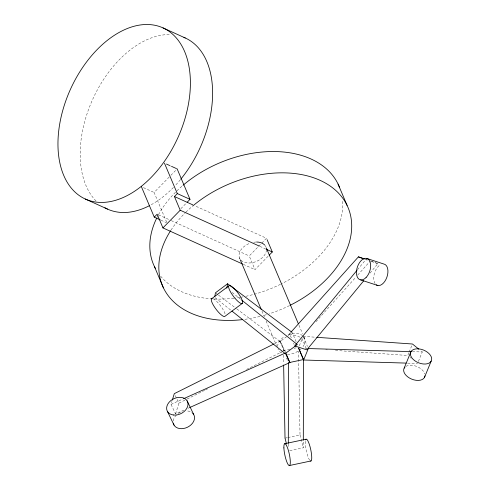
<?xml version="1.0" encoding="UTF-8"?>
<svg xmlns="http://www.w3.org/2000/svg" width="490" height="490" viewBox="0 0 490 490"><rect width="100%" height="100%" fill="white"/><g stroke="black" fill="none" stroke-linecap="round" stroke-linejoin="round"><path stroke-width="0.37" stroke-dasharray="2.45 1.84" d="M288.304 446.415L288.31 444.13M289.719 450.678L303.292 447.805L303.31 440.957M183.958 410.13L175.598 413.885L171.01 404.366L171.886 401.506M175.598 413.885L178.887 403.166L174.624 394.327M299.31 345.818L302.361 338.394M408.844 352.776L407.735 355.477L334.143 350.332M409.119 352.102L411.894 345.352M418.399 361.412L422.276 351.967L420.543 350.558M357.498 269.714L365.773 259.675L367.194 260.141M370.073 273.077L377.863 263.626L371.163 261.072M291.293 337.782L289.578 333.727L290.595 332.588M315.94 321.734L355.709 277.328M357.749 275.049L370.495 260.815M166.68 222.221L154.111 192.478L170.342 175.861M170.863 175.328L177.147 168.897M180.847 208.716L186.078 203.356M268.104 256.264L255.014 269.659L249.232 255.958L258.132 246.85M258.653 246.317L261.268 243.634M261.795 243.101L266.505 238.275L194.787 205.757M236.799 308.908L280.096 341.548L287.379 336.109M287.985 335.656L292.23 332.477L296.193 341.855M274.67 343.6L280.133 340.875L285.578 352.426M178.887 403.166L186.396 399.424M187.076 399.08L204.832 390.23M205.512 389.893L208.93 388.19M246.482 369.466L282.675 351.422M283.355 351.079L284.721 350.399M171.01 404.366L182.856 399.044M188.136 408.256L189.532 407.625M283.361 350.552L290.503 349.039M294.074 348.28L296.217 347.827M285.021 438.14L287.165 437.686M287.881 437.533L300.021 434.961L298.435 351.183M412.335 351.667L422.276 351.967M407.625 363.139L417.566 363.439M303.194 336.367L316.093 337.267M305.307 348.317L306.826 348.421M325.795 349.75L327.314 349.854M365.516 259.192L367.653 259.89M371.463 261.531L377.863 263.626M289.578 333.727L301.668 337.677M170.459 165.865L171.8 166.471M143.417 187.627L154.111 192.478M259.829 246.323L265.366 248.834M158.484 214.816L169.852 219.967M171.243 220.598L249.232 255.958M160.953 220.188L166.3 222.613M243.248 264.324L255.014 269.659M216.066 293.277L217.891 294.655M218.503 295.115L236.186 308.449M232.162 292.493L240.529 299.176M215.245 297.742L230.784 310.152M410.05 357.351L411.208 358.288M298.986 325.244L302.55 333.672M303.733 336.483L304.627 338.59M303.475 337.046L307.481 346.516M301.95 338.351L306.807 349.854M293.577 343.196L294.147 344.55M280.133 340.875L284.99 352.377M280.096 341.548L284.053 350.92M286.503 357.988L287.93 361.375M239.414 257.758L240.008 259.167M261.966 311.15L264.337 316.767M266.119 320.981L276.507 345.573M300.021 434.961L303.292 447.805M283.447 355.121L283.606 363.494M180.345 179.726A93.976 58.916 -65.6 0 1 175.414 185.355M173.405 187.468A93.976 58.916 -65.6 0 1 150.222 205.255M96.034 200.98A93.976 58.916 -65.6 0 1 92.31 100.187A93.976 58.916 -65.6 0 1 170.061 34.576M289.486 305.613A100.683 67.89 -22.9 0 1 269.286 313.778M266.419 314.666A100.683 67.89 -22.9 0 1 263.546 315.493M259.976 316.43A100.683 67.89 -22.9 0 1 243.646 319.474M171.016 230.092A100.683 67.89 -22.9 0 1 185.373 212.691M185.9 212.17A100.683 67.89 -22.9 0 1 191.437 207.099M342.59 201.341A100.683 67.89 -22.9 0 1 281.156 283.973M280.482 284.304A100.683 67.89 -22.9 0 1 245.802 296.303M242.832 296.897A100.683 67.89 -22.9 0 1 240.596 297.295M239.849 297.418A100.683 67.89 -22.9 0 1 234.649 298.165M233.908 298.257A100.683 67.89 -22.9 0 1 160.475 275.986M157.094 217.321A100.683 67.89 -22.9 0 1 158.166 215.263M158.533 214.583A100.683 67.89 -22.9 0 1 176.369 191.382M176.896 190.861A100.683 67.89 -22.9 0 1 182.433 185.79M266.444 249.802A14.32 9.653 -22.9 0 1 253.642 262.377A14.32 9.653 -22.9 0 1 239.175 256.95A14.32 9.653 -22.9 0 1 249.453 243.426M253.728 242.25A14.32 9.653 -22.9 0 1 255.86 242.036M265.151 245.594A14.32 9.653 -22.9 0 1 266.052 247.266M303.727 336.918A14.32 9.653 -22.9 0 1 303.041 346.559M300.805 349.088A14.32 9.653 -22.9 0 1 299.139 350.448M297.92 351.263A14.32 9.653 -22.9 0 1 287.483 354.331M281.413 352.923A14.32 9.653 -22.9 0 1 277.989 349.082M277.591 346.553A14.32 9.653 -22.9 0 1 284.696 336.416M288.028 334.744A14.32 9.653 -22.9 0 1 302.869 335.95M309.656 460.184A11.184 2.279 78 0 1 306.177 450.01A11.184 2.279 78 0 1 305.582 439.94M375.058 283.551A11.184 6.529 -71.9 0 1 380.111 264.894M405.965 366.33A11.184 6.836 22.3 0 1 416.812 366.459A11.184 6.836 22.3 0 1 424.769 373.931M173.233 420.91A11.184 8.257 -25.7 0 1 176.663 414.822M178.342 413.487A11.184 8.257 -25.7 0 1 182.268 411.582M187.774 411.006A11.184 8.257 -25.7 0 1 192.227 412.794M213.07 298.704A11.27 2.86 53.2 0 1 219.783 304.835L221.523 307.163A10.988 2.787 53.2 0 1 225.296 314.739"/><path stroke-width="0.73" d="M288.31 443.37L288.5 362.723L303.506 359.55L298.649 348.047M303.31 440.192L303.506 359.55M214.779 296.524L215.453 292.818L227.593 283.747L291.624 332.018M226.778 288.194L227.593 283.747M172.327 400.079L174.299 393.648L273.99 343.943M406.1 363.096L303.622 360.015L308.332 348.543L411.569 351.642M404.195 368.088L410.926 351.698M424.426 377.551L431.157 361.161A11.184 6.836 22.3 0 0 418.926 348.892A11.184 6.836 22.3 0 0 413.046 359.237A11.184 6.836 22.3 0 0 431.157 361.161M357.014 270.302L294.723 345.903L306.807 349.854L363.745 280.752M291.109 332.018L358.404 256.864L364.805 258.959M160.285 219.888L154.27 217.156L157.149 214.21L162.937 227.911L242.556 264.006M259.137 246.011L180.21 210.228L174.428 196.527L177.307 193.581L164.444 163.139M187.125 202.284L190.004 199.338L177.147 168.897M162.937 227.911L180.21 210.228M269.151 255.192L272.293 251.976L267.081 239.647M211.404 298.894L229.363 285.535A11.27 2.86 53.2 0 1 237.123 291.881L238.857 294.214A10.988 2.787 53.2 0 1 242.544 303.23L224.585 316.583A11.27 2.86 53.2 0 1 216.825 310.237L215.092 307.91A10.988 2.787 53.2 0 1 211.404 298.894L212.023 298.49M242.544 303.23L241.925 303.635A11.27 2.86 53.2 0 1 234.165 297.289L232.432 294.956A10.988 2.787 53.2 0 1 228.744 285.94M183.554 398.731L285.278 353.051L289.866 362.576L189.532 407.625M284.598 443.756L306.023 439.218M289.578 465.5L311.003 460.961M316.846 337.322L412.445 344.005L418.809 349.156M366.477 258.346L383.75 263.994A11.184 6.529 -71.9 0 1 386.88 277.248A11.184 6.529 -71.9 0 1 376.332 284.886M360.64 279.888L377.913 285.535M358.404 256.864L363.764 258.91M163.035 27.906A93.976 58.916 -65.6 0 1 151.177 177.392A93.976 58.916 -65.6 0 1 58.31 135.099A93.976 58.916 -65.6 0 1 163.035 27.906L185.263 37.981M166.453 164.046L169.791 165.565M171.8 166.471L176.48 168.597M177.307 193.581L190.004 199.338M174.428 196.527L192.699 204.814M266.058 249.153L272.293 251.976M85.315 199.026L107.537 209.107M241.723 300.131L297.32 344.531L285.186 353.596L231.978 311.107M187.119 400.845L193.666 414.442M167.513 411.569L174.06 425.173M338.088 184.093L347.085 205.402M266.346 247.971L298.392 323.841M298.765 348.519L303.622 360.015M285.866 353.106L289.866 362.576M240.302 259.865L261.372 309.741M141.414 186.714L154.27 217.156M154.442 266.56L163.44 287.869M286.472 443.848L285.021 438.14L283.637 365.019M183.922 37.405A93.976 58.916 -65.6 0 1 180.822 179.138M149.548 205.61A93.976 58.916 -65.6 0 1 104.927 207.791M192.595 206.112A100.683 67.89 -22.9 0 1 338.045 192.631A100.683 67.89 -22.9 0 1 290.16 305.282M242.17 319.651A100.683 67.89 -22.9 0 1 170.624 230.692M155.446 268.526A100.683 67.89 -22.9 0 1 156.757 218.013M183.015 185.293A100.683 67.89 -22.9 0 1 339.552 187.474M256.552 242.017A14.32 9.653 -22.9 0 1 264.747 245.098M305.582 439.94A11.184 2.279 78 0 1 310.55 448.736A11.184 2.279 78 0 1 310.397 460.943M424.959 375.842A11.184 6.836 22.3 0 1 411.361 378.99A11.184 6.836 22.3 0 1 404.942 367.12M192.778 413.297A11.184 8.257 -25.7 0 1 187.713 427.115A11.184 8.257 -25.7 0 1 173.289 423.158M283.888 447.897A11.184 2.279 78 0 0 288.965 465.482A11.184 2.279 78 0 0 288.408 450.512A11.184 2.279 78 0 0 283.888 447.897M366.079 277.505A11.184 6.529 -71.9 0 0 368.057 258.996A11.184 6.529 -71.9 0 0 356.536 270.86A11.184 6.529 -71.9 0 0 366.079 277.505M173.411 415.005A11.184 8.257 -25.7 0 0 187.891 402.86A11.184 8.257 -25.7 0 0 170.643 400.753A11.184 8.257 -25.7 0 0 173.411 415.005"/></g></svg>
